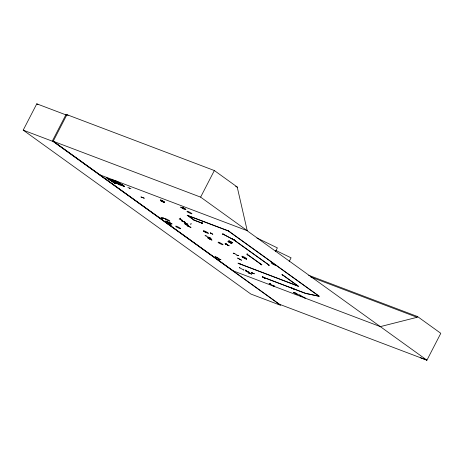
<?xml version="1.0" encoding="UTF-8"?>
<svg xmlns="http://www.w3.org/2000/svg" width="464" height="464" viewBox="0 0 464 464"><rect width="100%" height="100%" fill="white"/><g stroke="black" fill="none" stroke-linecap="round" stroke-linejoin="round"><path stroke-width="0.7" d="M222.987 234.424L223.549 234.071M223.161 234.535L223.706 234.175M243.432 270.135L243.919 269.723M247.092 253.976L247.741 254.997L247.022 253.976L247.266 254.15M247.248 254.075L247.567 254.835M268.523 264.393L269.166 265.379M268.998 265.275L268.453 264.393L269.01 265.292M299.698 294.959L300.202 295.829M305.155 298.207L304.494 297.186L304.929 298.126M274.531 286.102L272.989 285.957L274.375 285.969M208.8 237.904L210.151 238.003M203.522 230.886L205.546 232.47M208.034 238.102L211.996 240.108L208.029 238.2M293.451 292.343L297.418 294.344L293.428 292.372M160.48 200.599L164.471 202.623L160.48 200.593M160.579 199.92L164.563 201.985L160.59 199.903M162.388 201.533L162.47 200.993M162.673 201.034L162.574 201.625M264.863 278.348L262.27 276.55L264.735 278.278M218.092 258.819L220.806 259.695M220.916 259.782L217.981 258.738M184.759 222.001L181.575 220.789L184.805 221.96M184.707 222.964L187.845 224.222M184.805 223.08L187.891 224.176M251.157 272.554L254.342 273.766M251.256 272.67L254.295 273.806M251.581 274.062L248.35 272.849L251.674 274.137M168.043 223.834L171.361 225.185M168.136 223.944L168.125 223.671M187.618 226.038L190.924 227.377M187.711 226.113L190.936 227.348M191.168 223.81L190.588 224.205L191.127 223.822M182.149 207.217L185.82 209.357M246.541 259.219L242.631 257.16L246.506 259.277M227.969 241.605L231.89 243.722M231.925 243.687L227.981 241.587M23.2 130.14L53.087 141.474L280.761 305.376L250.873 294.048L23.2 130.14L36.784 103.826L66.671 115.153M65.975 114.614L52.507 140.708L99.812 174.806M53.087 141.474L66.926 114.66L214.345 170.537L237.649 187.317L237.394 187.81L247.231 230.683L246.883 230.556L426.932 360.174L440.8 333.309L417.496 316.529L308.624 275.268M165.654 222.088L168.879 223.329L165.758 221.937M99.464 174.679L247.266 230.707L200.622 197.13L214.345 170.537M210.378 232.928L212.843 234.274L210.366 232.94L211.729 233.444M228.282 230.968L319.238 296.363L305.962 293.457L306.437 293.793L262.705 277.06L305.962 293.457L319.174 296.194L228.427 230.863L228.601 230.533M275.465 251.598L277.379 247.886L256.917 237.991M289.159 261.545L291.079 257.827L275.732 250.409M380.323 326.621L417.101 317.301L417.496 316.529M229.106 245.734L225.15 243.646M232.725 242.776L228.746 240.7L232.748 242.724M241.448 260.165L237.568 258.059L241.442 260.171M211.451 239.111L207.483 237.203M180.658 207.141L184.469 209.293L180.734 207.118M179.887 218.567L180.548 218.184L179.904 218.544M188.326 225.446L185.101 224.205M188.436 225.51L185.09 224.222M130.952 188.651L127.896 187.543M182.236 220.145L179.168 219.049M185.31 222.372L182.12 221.171M241.303 264.405L237.991 263.146L297.697 285.87M249.006 272.206L245.81 271.017L249.122 272.269M210.824 238.879L208.417 237.139M210.963 238.919L208.539 237.185M250.003 273.476L245.137 270.042L247.567 271.771M217.923 257.758L214.948 256.743L217.773 257.706M185.02 223.335L187.056 224.93L184.858 223.3M233.247 253.182L234.854 253.437L233.259 253.234M295.487 292.917L296.003 293.834M296.177 293.903L295.672 292.975L295.974 293.851M205.007 235.712L206.248 235.753M226.328 244.563L225.835 243.733M225.817 243.681L226.287 244.58M226.113 244.516L225.649 243.606M261.452 264.927L260.774 263.97M300.463 295.255L300.747 296.102M270.35 283.765L269.016 283.724L270.518 283.835M201.736 223.225L202.287 222.853M239.894 267.571L239.273 267.885M193.587 219.861L202.478 223.323M222.813 234.059L223.155 234.239M225.098 243.722L229.077 245.787M106.604 177.857L114.596 183.089M114.625 183.1L106.627 177.863M107.729 178.234L115.727 183.471M107.758 178.246L108.083 178.449M119.004 184.556L111.145 179.458L119.3 184.66M112.41 179.794L120.483 185.153L112.706 179.899M112.555 179.957L120.217 185.061M123.227 186.07L115.321 180.85L115.727 180.896M114.196 183.054L114.463 183.147M123.25 186.076L123.534 186.163L115.756 180.908M124.607 186.435L116.882 181.291M165.358 221.119L171.349 223.497M171.999 223.961L166.008 221.595L166.292 221.786M160.985 217.906L163.496 218.051M119.329 184.782L111.319 179.533M160.956 217.883L163.421 217.935M164.21 218.382C157 218.521 169.824 218.474 162.168 218.561M162.394 218.689L164.494 218.619M182.143 207.246L185.896 209.363M182.514 208.174L183.814 208.237M184.005 208.342L182.625 208.185M210.36 238.084L208.736 237.899L210.366 238.113M162.342 218.585L162.11 218.445M238.577 255.548L236.918 255.345L238.722 255.641M210.151 238.264L209.78 238.084M226.333 244.354L226.693 244.499M226.763 244.557L226.531 244.412M246.465 270.953L246.906 271.156L246.523 270.976M263.076 277.252L263.523 277.455M186.058 224.187L186.29 224.28M204.357 231.658L203.922 231.449L204.27 231.582M239.604 267.786L243.519 269.891M210.047 239.082L209.612 238.281M202.403 223.306L194.056 220.203L187.114 215.203L228.427 230.863M209.421 237.951L205.714 235.857M237.649 255.42L234.1 253.379M420.558 357.767L426.932 360.174L279.514 304.297L233.491 271.162M235.619 186.545L237.649 187.317M200.622 197.13L53.203 141.253L233.253 270.877M129.427 188.135L129.821 188.361M142.338 197.432L142.541 197.519M188.204 215.777L228.903 231.205M186.29 223.613L183.947 221.925M166.008 221.589L171.97 223.857M310.694 276.967L417.101 317.301M261.638 264.741L261.209 264.532L261.934 264.805L247.532 254.626M252.648 273.18L252.381 272.989L252.77 273.221M247.538 271.794L247.822 271.904M380.671 326.749L232.905 270.744L100.056 175.102M167.997 223.874L171.268 225.11M299.883 295.4L296.003 293.515M246.923 254.272L247.266 254.44M268.256 264.619L268.697 264.857L268.349 264.689M304.686 297.691L300.724 295.742L301.066 295.904M304.314 297.482L304.639 297.668M226.473 244.447L226.148 244.226M247.573 254.643L261.302 264.602M261.574 264.735L261.261 264.59M282.019 274.618L282.298 274.723M269.938 283.91L273.638 285.963M209.914 239.076L209.392 238.177M219.147 259.069L219.391 259.231M124.625 186.54L116.452 181.244L124.451 186.482M115.501 180.925L123.523 186.168M216.497 257.334L219.356 259.214M129.595 188.198L129.468 188.158M66.926 114.66L68.092 115.501M298.166 286.213L281.99 274.566L282.605 274.798L298.781 286.445L238.89 263.587M36.784 103.826L37.961 104.673M187.734 215.441L194.201 220.098M183.234 221.415L180.705 219.64M186.772 224.924L189.213 226.664M169.673 224.512L167.231 222.784M282.216 274.34L282.854 275.309M107.88 178.396L115.756 183.483M171.245 223.422L165.457 221.119M299.854 295.04L300.37 295.974L299.854 295.04M225.579 243.612L228.114 245.462L225.579 243.612M141.027 196.968L144.205 198.203L141.027 196.968M231.611 238.566L235.567 240.688L231.623 238.577M290.684 287.425L294.623 289.408L290.632 287.436M201.55 223.149L202.304 222.911L201.567 223.149M222.627 233.926L233.177 239.482L222.627 233.926M272.722 263.372L271.057 262.746L273.731 264.103L272.722 263.372M274.294 264.509L272.635 263.883L275.303 265.234L274.294 264.509M233.868 239.778L233.253 239.546L268.755 264.892L233.868 239.778M165.839 219.455A2.796 0.365 27.3 0 0 169.824 221.2A2.796 0.365 27.3 0 0 166.402 219.037A2.796 0.365 27.3 0 0 165.839 219.455M204.514 231.658A2.79 0.365 27.3 0 0 208.493 233.392A2.79 0.365 27.3 0 0 205.082 231.24A2.79 0.365 27.3 0 0 204.514 231.658M219.049 243.026A2.79 0.365 27.3 0 0 223.027 244.766A2.79 0.365 27.3 0 0 219.617 242.608A2.79 0.365 27.3 0 0 219.049 243.026M176.633 226.954A2.796 0.365 27.3 0 0 180.618 228.7A2.796 0.365 27.3 0 0 177.196 226.536A2.796 0.365 27.3 0 0 176.633 226.954M187.937 212.077A2.796 0.365 27.3 0 0 191.922 213.817A2.796 0.365 27.3 0 0 188.5 211.659A2.796 0.365 27.3 0 0 187.937 212.077M242.742 257.05A2.79 0.365 27.3 0 0 246.715 258.79A2.79 0.365 27.3 0 0 243.304 256.638A2.79 0.365 27.3 0 0 242.742 257.05"/></g></svg>
